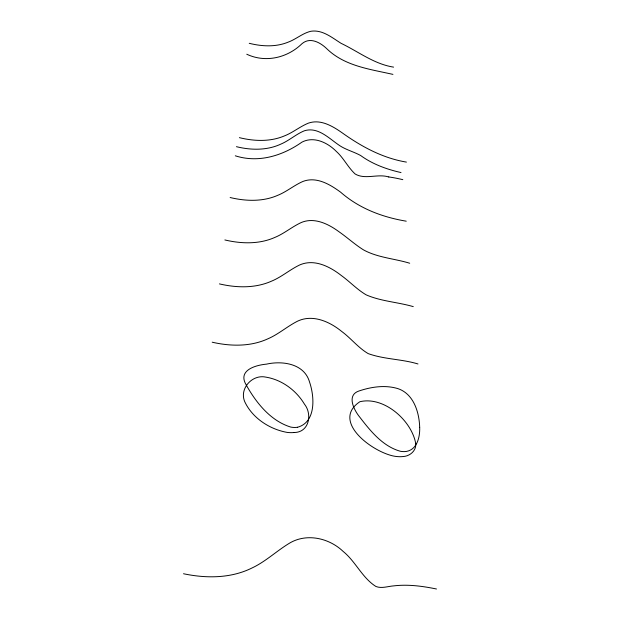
<?xml version="1.0" encoding="UTF-8"?>
<svg xmlns="http://www.w3.org/2000/svg" width="620" height="620" viewBox="0 0 620 620"><rect width="100%" height="100%" fill="white"/><g stroke="black" fill="none" stroke-linecap="round" stroke-linejoin="round"><path stroke-width="0.93" d="M297.507 427.273C316.185 422.197 314.588 396.777 309.589 382.183C304.435 363.669 282.642 360.53 266.499 364.134C255.611 365.134 237.328 370.264 246.233 384.989C256.169 402.791 270.638 420.949 290.827 427.095A20.956 14.764 36.5 0 0 297.499 427.257M294.074 432.496C309.109 432.566 312.565 414.261 304.466 404.163C296.182 390.321 281.79 379.673 265.732 377.107C252.231 374.185 239.126 388.639 244.722 401.659C252.371 418.082 269.638 429.288 287.184 432.411A17.011 8.277 9.7 0 0 294.082 432.512M388.787 176.987C377.859 173.445 365.172 179.963 355.144 173.988C347.859 167.268 343.612 157.899 336.172 151.28C327.546 142.561 313.821 135.927 301.925 142.143C282.681 155.698 258.594 163.277 235.306 155.806M183.512 573.74C206.243 578.538 230.981 578.476 252.154 567.912C265.608 561.581 276.419 551.141 289.021 543.469C306.28 532.766 329.034 537.92 343.154 551.436C355.678 561.573 362.188 577.817 375.906 586.474C381.757 588.775 388.012 586.241 393.979 585.854C408.2 584.195 422.553 586.132 436.488 589M212.203 342.201C230.477 346.386 250.379 346.82 267.739 338.877C278.458 334.312 287.215 326.368 297.577 321.168C312.705 313.999 329.646 321.625 341.628 331.39C350.943 338.226 358.143 347.712 368.156 353.594C384.098 359.391 401.714 359.011 417.981 363.963M219.434 283.898C236.592 287.897 255.293 288.424 271.669 281.1C281.713 276.931 289.959 269.576 299.739 264.934C314.239 258.594 329.809 266.522 341.24 275.458C349.804 281.62 357.05 289.532 366.195 294.872C381.075 301.351 397.769 302.111 413.269 306.621M224.874 239.948C241.203 243.815 258.997 244.388 274.629 237.522C284.169 233.647 292.036 226.726 301.367 222.479C314.495 217.047 328.445 223.983 338.993 231.748C347.316 237.53 354.818 244.458 363.421 249.837C377.603 257.68 394.436 258.563 409.696 263.229M230.136 197.524C245.66 201.244 262.578 201.872 277.497 195.432C286.548 191.828 294.043 185.31 302.947 181.443C316.448 176.258 330.057 184.434 340.659 192.216C359.166 208.421 382.183 217.147 406.239 221.185M236.437 146.684C251.046 150.28 267.065 150.567 280.938 144.073C289.269 140.538 296.042 134.176 304.42 130.774C317.479 126.72 328.244 137.594 338.024 144.468C344.844 149.544 353.26 151.489 360.631 155.504C372.589 164.215 386.663 169.322 401.008 172.554M239.39 137.656C254.084 141.251 270.095 141.941 284.278 135.966C292.818 132.665 299.925 126.589 308.38 123.148C320.587 118.854 332.669 126.162 342.356 132.959C361.638 146.708 382.757 158.154 406.418 162.099M249.248 43.299C261.873 46.477 275.637 47.205 287.92 42.245C295.965 39.386 302.513 33.193 310.907 31.264C322.416 29.473 331.979 37.642 341.085 43.33C358.469 51.638 373.992 64.023 393.576 67.131M392.94 74.385C369.869 69.177 344.805 66.123 326.934 48.872C320.524 42.594 310.093 36.665 301.956 43.726C287.447 57.869 265.562 63.101 246.768 54.227M388.709 176.94A37.092 7.758 15.6 0 1 402.814 179.661M415.71 443.439C416.547 450.647 409.882 456.219 403.116 456.537A16.91 8.238 12 0 1 396.428 456.49C375.511 454.359 329.584 421.918 359.887 401.721C383.966 395.986 411.541 420.422 415.71 443.439M419.686 427.35C420.05 436.612 417.361 449.314 406.666 451.383A20.894 14.152 39.9 0 1 400.311 451.252C382.726 446.315 370.427 431.009 359.724 417.089C354.082 410.239 346.27 395.219 358.879 391.026C371.287 386.826 385.16 384.749 397.916 388.632C413.703 393.901 419.229 412.292 419.686 427.35"/></g></svg>
